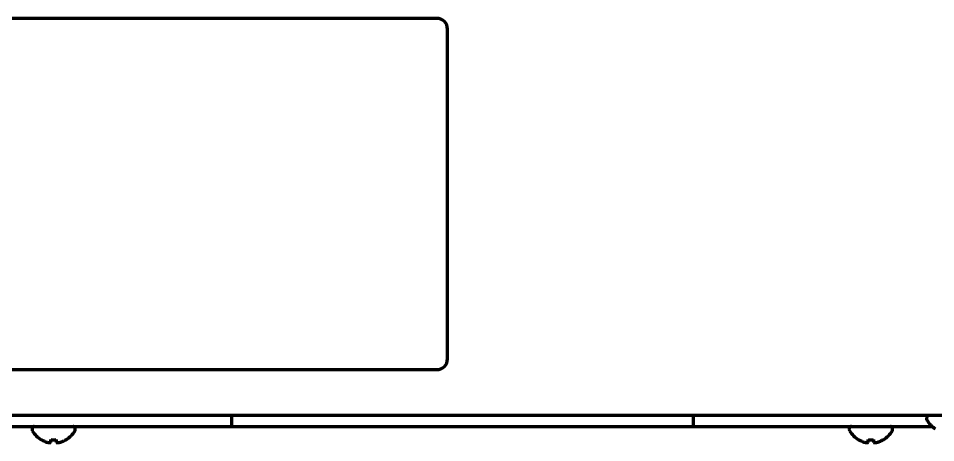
# Model space of a CAD drawing. Header units: inches. Extents: x -3022 to 7311, y 343 to 5680.
# Drawn here: x 1060.2 to 1230.1, y 2199.3 to 2277.8 of the extents above; entities that cross this region are included whole.
import ezdxf

# ---------------------------------------------------------------- set-up
doc = ezdxf.new("R2010")
doc.units = ezdxf.units.IN

msp = doc.modelspace()

# ---------------------------------------------------------------- linework, layer by layer
at = {"linetype": 'Continuous', "lineweight": 70}
for p, q in [((1137.66, 2277.79), (1036.66, 2277.79)), ((1139.66, 2214.79), (1139.66, 2275.79)), ((1036.66, 2212.79), (1137.66, 2212.79)), ((1865.16, 2204.29), (1041.16, 2204.29)), ((1099.64, 2204.29), (1099.64, 2202.29)), ((1185.14, 2204.29), (1185.14, 2202.29)), ((1228.36, 2203.89), (1228.36, 2203.69)), ((1050.31, 2202.29), (1096.64, 2202.29)), ((1062.72, 2201.89), (1062.72, 2201.69)), ((1070.72, 2201.69), (1070.72, 2201.89)), ((1096.64, 2202.29), (1099.64, 2202.29)), ((1099.64, 2202.29), (1107.64, 2202.29)), ((1107.64, 2202.29), (1177.14, 2202.29)), ((1177.14, 2202.29), (1185.14, 2202.29)), ((1185.14, 2202.29), (1188.14, 2202.29)), ((1188.14, 2202.29), (1229.4, 2202.29)), ((1214.06, 2201.89), (1214.06, 2201.69)), ((1222.06, 2201.69), (1222.06, 2201.89)), ((1064.42, 2199.81), (1064.42, 2199.85)), ((1069.02, 2199.85), (1069.02, 2199.81)), ((1215.76, 2199.81), (1215.76, 2199.85)), ((1220.36, 2199.85), (1220.36, 2199.81))]:
    msp.add_line(p, q, dxfattribs=at)
for centre, radius, start, end in [((1137.66, 2275.79), 2, 0, 90), ((1137.66, 2214.79), 2, 270, 0), ((1228.76, 2203.89), 0.4, 90, 180), ((1228.76, 2203.69), 0.4, 180, 210.3012), ((1232.56, 2205.91), 4.8, 210.3012, 238.4186), ((1063.12, 2201.89), 0.4, 90, 180), ((1063.12, 2201.69), 0.4, 180, 210.3012), ((1066.92, 2203.91), 4.8, 210.3012, 238.4186), ((1066.52, 2203.91), 4.8, 301.5837, 329.6988), ((1070.32, 2201.89), 0.4, 0, 90), ((1070.32, 2201.69), 0.4, 329.6988, 0), ((1214.46, 2201.89), 0.4, 90, 180), ((1214.46, 2201.69), 0.4, 180, 210.3012), ((1218.26, 2203.91), 4.8, 210.3012, 238.4186), ((1217.86, 2203.91), 4.8, 301.5837, 329.6988), ((1221.66, 2201.89), 0.4, 0, 90), ((1221.66, 2201.69), 0.4, 329.6988, 0), ((1066.72, 2203.59), 3.78, 262.3959, 269.9965), ((1066.72, 2203.59), 3.78, 270.0035, 277.6041), ((1218.06, 2203.59), 3.78, 262.3959, 269.9965), ((1218.06, 2203.59), 3.78, 270.0035, 277.6041)]:
    msp.add_arc(centre, radius, start, end, dxfattribs=at)
for points in [[(1064.42, 2199.85), (1064.62, 2199.72), (1064.83, 2199.61), (1065.16, 2199.48), (1065.27, 2199.43), (1065.49, 2199.36), (1065.6, 2199.33), (1065.72, 2199.3)], [(1067.22, 2199.85), (1067.22, 2199.72), (1067.22, 2199.61), (1067.22, 2199.48), (1067.22, 2199.43), (1067.22, 2199.36), (1067.22, 2199.33), (1067.22, 2199.3)], [(1215.76, 2199.85), (1215.96, 2199.72), (1216.17, 2199.61), (1216.5, 2199.48), (1216.61, 2199.43), (1216.83, 2199.36), (1216.94, 2199.33), (1217.06, 2199.3)], [(1218.56, 2199.85), (1218.56, 2199.72), (1218.56, 2199.61), (1218.56, 2199.48), (1218.56, 2199.43), (1218.56, 2199.36), (1218.56, 2199.33), (1218.56, 2199.3)]]:
    msp.add_open_spline(points, degree=3, knots=[0, 0, 0, 0, 0.5, 0.5, 0.75, 0.75, 1, 1, 1, 1], dxfattribs=at)
for points in [[(1066.22, 2199.3), (1066.22, 2199.31), (1066.22, 2199.34), (1066.22, 2199.39), (1066.22, 2199.45), (1066.22, 2199.51), (1066.22, 2199.57), (1066.22, 2199.65), (1066.22, 2199.74), (1066.22, 2199.81), (1066.22, 2199.85)], [(1067.72, 2199.3), (1067.77, 2199.31), (1067.88, 2199.34), (1068.04, 2199.39), (1068.2, 2199.45), (1068.36, 2199.51), (1068.51, 2199.57), (1068.66, 2199.65), (1068.83, 2199.74), (1068.95, 2199.81), (1069.02, 2199.85)], [(1217.56, 2199.3), (1217.56, 2199.31), (1217.56, 2199.34), (1217.56, 2199.39), (1217.56, 2199.45), (1217.56, 2199.51), (1217.56, 2199.57), (1217.56, 2199.65), (1217.56, 2199.74), (1217.56, 2199.81), (1217.56, 2199.85)], [(1219.06, 2199.3), (1219.11, 2199.31), (1219.22, 2199.34), (1219.38, 2199.39), (1219.54, 2199.45), (1219.7, 2199.51), (1219.85, 2199.57), (1220.01, 2199.65), (1220.17, 2199.74), (1220.3, 2199.81), (1220.36, 2199.85)], [(1065.72, 2199.3), (1065.74, 2199.29), (1065.8, 2199.29), (1065.87, 2199.28), (1065.94, 2199.28), (1066.01, 2199.28), (1066.08, 2199.28), (1066.15, 2199.29), (1066.19, 2199.29), (1066.22, 2199.3)], [(1067.22, 2199.3), (1067.24, 2199.29), (1067.29, 2199.29), (1067.36, 2199.28), (1067.43, 2199.28), (1067.5, 2199.28), (1067.57, 2199.28), (1067.65, 2199.29), (1067.69, 2199.29), (1067.72, 2199.3)], [(1217.06, 2199.3), (1217.09, 2199.29), (1217.14, 2199.29), (1217.21, 2199.28), (1217.28, 2199.28), (1217.35, 2199.28), (1217.42, 2199.28), (1217.49, 2199.29), (1217.54, 2199.29), (1217.56, 2199.3)], [(1218.56, 2199.3), (1218.58, 2199.29), (1218.63, 2199.29), (1218.7, 2199.28), (1218.77, 2199.28), (1218.85, 2199.28), (1218.92, 2199.28), (1218.99, 2199.29), (1219.04, 2199.29), (1219.06, 2199.3)]]:
    msp.add_open_spline(points, degree=3, dxfattribs=at)

doc.saveas('drawing.dxf')
